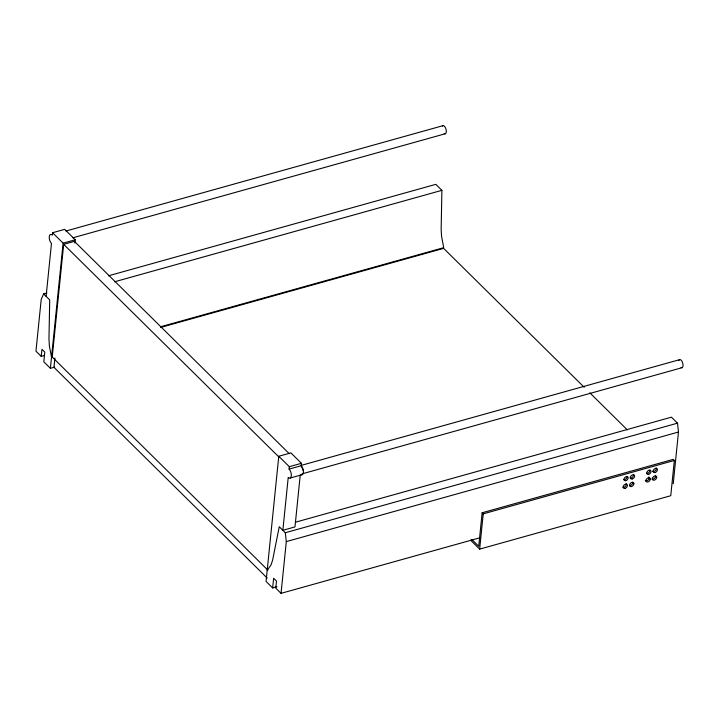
<?xml version="1.0" encoding="UTF-8"?>
<svg xmlns="http://www.w3.org/2000/svg" width="719" height="719" viewBox="0 0 719 719"><rect width="100%" height="100%" fill="white"/><g stroke="black" fill="none" stroke-linecap="round" stroke-linejoin="round"><path stroke-width="1.08" d="M645.303 480.643A2.525 1.708 -45.3 0 0 647.558 480.535A2.525 1.708 -45.3 0 0 649.14 478.279L649.149 477.758A2.525 1.708 -45.3 0 0 648.727 476.949M108.47 275.808L435.822 184.343L441.888 190.337L441.151 229.496L441.565 236.353L443.704 247.678L160.643 326.768M46.106 296.354L51.48 243.453A5.042 2.391 74.4 0 1 49.269 236.704A5.042 2.391 74.4 0 1 52.325 235.158L52.568 232.731L64.692 229.352L75.234 239.769L74.893 243.085M44.461 355.456L41.217 356.363L41.936 349.308L44.794 352.13L43.805 361.81L50.393 368.317L54.716 367.112M50.393 368.317L63.11 243.148L52.568 232.731M289.245 453.671L74.381 241.35L63.685 244.334L52.235 357.055L267.899 570.167M54.914 357.99L53.961 367.328L267.225 578.067M301.045 474.549A5.042 2.391 74.4 0 0 303.436 471.907A5.042 2.391 74.4 0 0 301.189 465.714L301.441 463.297L290.898 452.88L278.774 456.268L266.057 581.437L272.654 587.944L276.968 586.74M272.654 587.944L273.633 578.265L276.491 581.087L275.772 588.142L281.039 593.346L479.834 537.803M300.236 475.115L294.979 526.919L282.855 530.307L288.229 477.398A5.042 2.391 74.4 0 0 291.285 475.852A5.042 2.391 74.4 0 0 289.074 469.103L289.317 466.685L278.774 456.268M281.039 593.346L286.297 541.605L285.317 532.743L279.251 526.748L272.627 560.092L271.027 564.954L267.18 570.374M470.532 540.104L479.654 549.118L670.755 495.724L674.332 460.457L673.236 459.369L482.134 512.764L478.728 546.305L471.808 539.475M479.654 549.118L483.231 513.851L482.134 512.764M673.227 483.77L678.475 432.029L677.505 423.158L671.438 417.164L295.455 522.219M632.729 482.215A2.525 1.708 -45.3 0 1 632.756 482.728L632.648 483.276A2.525 1.708 -45.3 0 1 629.413 485.487M633.852 483.806L633.745 484.363A2.525 1.708 -45.3 0 1 631.282 486.583A2.525 1.708 -45.3 0 1 629.565 485.109L629.682 484.561A2.525 1.708 -45.3 0 1 632.145 482.332A2.525 1.708 -45.3 0 1 633.852 483.806L632.747 482.782M46.888 293.019L43.643 293.918L41.208 299.41L35.95 351.16L41.217 356.363M66.013 231.006L442.832 125.717M72.835 237.809L445.34 133.734M63.11 243.148L75.234 239.769M114.537 281.803L441.888 190.337M160.804 327.397L443.632 248.37L584.214 387.289M289.317 466.685L301.441 463.297M300.596 465.561L679.581 359.671M289.074 469.103L301.189 465.714M302.025 473.875L682.088 367.679M290.215 478.027L302.339 474.639M285.317 532.743L677.505 423.158M286.297 541.605L678.475 432.029M483.231 513.851L674.332 460.457M589.805 392.808L627.345 429.908M655.557 476.409L656.654 477.497M649.149 478.198L650.246 479.285M63.685 244.334L279.349 457.446M43.643 293.918L49.71 299.913L48.964 339.071L49.386 345.929L51.525 357.253M627.022 476.49A2.445 1.654 -45.3 0 1 626.06 478.818A2.445 1.654 -45.3 0 1 623.75 479.591M626.159 483.617A2.525 1.708 -45.3 0 1 625.557 486.215A2.525 1.708 -45.3 0 1 622.942 487.266M649.904 470.073A2.525 1.708 -45.3 0 1 648.924 472.473A2.525 1.708 -45.3 0 1 646.534 473.282M633.385 474.279A2.525 1.708 -45.3 0 1 632.684 476.895A2.525 1.708 -45.3 0 1 630.06 477.838M655.512 475.735A2.525 1.708 -45.3 0 1 655.584 476.23L655.503 476.778A2.525 1.708 -45.3 0 1 651.89 478.971M656.159 467.835A2.525 1.708 -45.3 0 1 655.342 470.675A2.525 1.708 -45.3 0 1 652.546 471.287M442.401 126.059A4.206 1.986 74.4 0 1 446.077 129.456A4.206 1.986 74.4 0 1 444.252 133.59M301.737 467.17A4.206 1.986 74.4 0 1 302.87 470.136M678.826 360.605A4.206 1.986 74.4 0 1 682.673 362.879A4.206 1.986 74.4 0 1 681.001 367.535M645.986 480.391L645.977 480.921A2.525 1.708 -45.3 0 0 648.098 481.892A2.525 1.708 -45.3 0 0 650.246 479.366L650.246 478.836A2.525 1.708 -45.3 0 0 648.125 477.865A2.525 1.708 -45.3 0 0 645.986 480.391M652.466 478.306L652.385 478.854A2.525 1.708 -45.3 0 0 654.218 480.184A2.525 1.708 -45.3 0 0 656.6 477.865L656.681 477.317A2.525 1.708 -45.3 0 0 654.838 475.987A2.525 1.708 -45.3 0 0 652.466 478.306M632.181 478.953A2.525 1.708 -45.3 0 0 634.482 475.367A2.525 1.708 -45.3 0 0 630.797 476.248A2.525 1.708 -45.3 0 0 632.181 478.953M648.673 474.342A2.525 1.708 -45.3 0 0 650.848 470.72A2.525 1.708 -45.3 0 0 647.136 471.754A2.525 1.708 -45.3 0 0 648.673 474.342M625.854 480.66A2.445 1.654 -45.3 0 0 627.966 477.146A2.445 1.654 -45.3 0 0 624.38 478.135A2.445 1.654 -45.3 0 0 625.854 480.66M625.081 488.327A2.525 1.708 -45.3 0 0 627.256 484.696A2.525 1.708 -45.3 0 0 623.544 485.738A2.525 1.708 -45.3 0 0 625.081 488.327M655.099 472.554A2.525 1.708 -45.3 0 0 657.256 468.923A2.525 1.708 -45.3 0 0 653.553 469.965A2.525 1.708 -45.3 0 0 655.099 472.554"/></g></svg>
